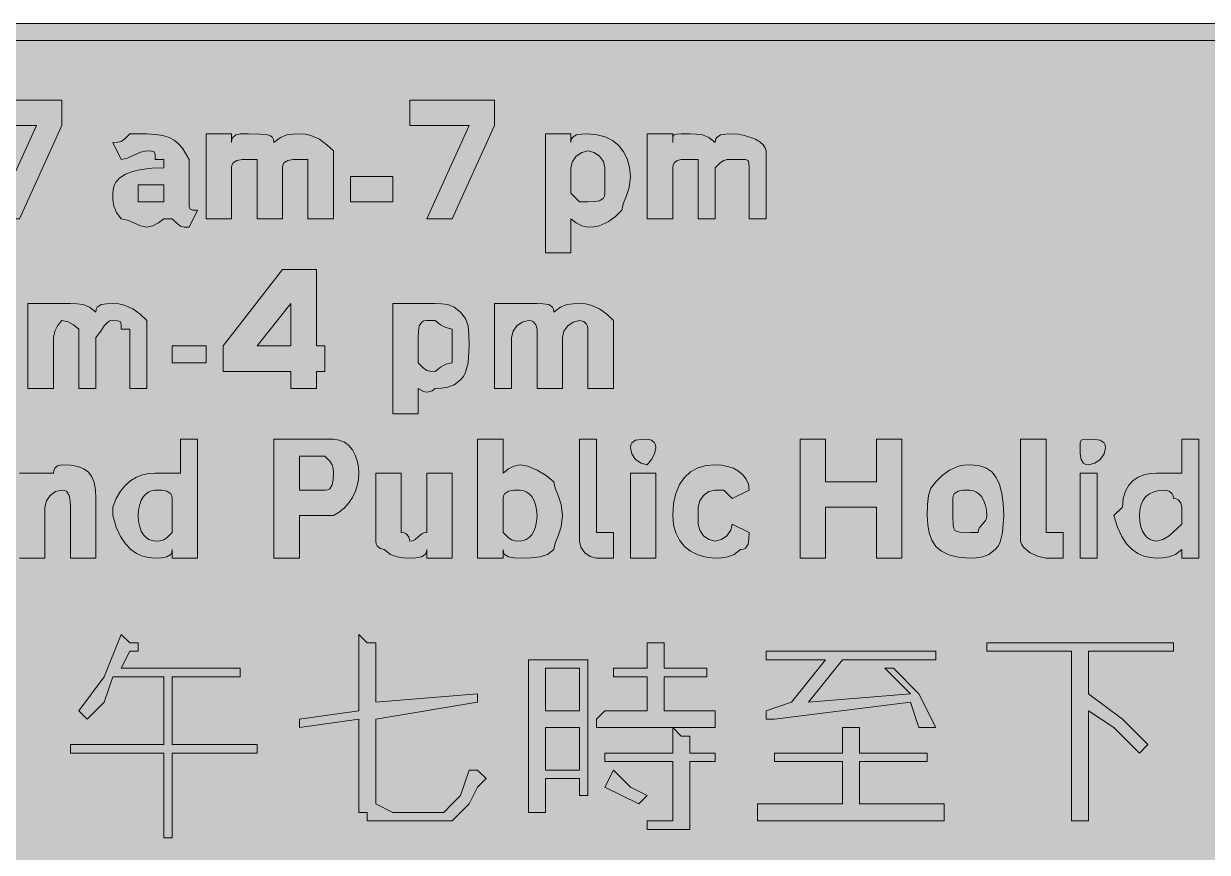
# Model space of a CAD drawing. Header units: metres. Extents: x 11 to 556, y 33 to 238.
# Drawn here: x 280.5 to 447.9, y 121.2 to 238.4 of the extents above; entities that cross this region are included whole.
import ezdxf

# ---------------------------------------------------------------- set-up
doc = ezdxf.new("R2010")
doc.units = ezdxf.units.M
doc.layers.add('FILL_BLACK_000000', color=7, linetype='Continuous', true_color=0x000000)
doc.layers.add('FILL_WHITE_FFFFFF', color=7, linetype='Continuous', true_color=0xffffff)

msp = doc.modelspace()

# ---------------------------------------------------------------- hatches: boundary and pattern name
at = {"layer": 'FILL_BLACK_000000', "true_color": 0x000000}
h = msp.add_hatch(color=7, dxfattribs=at)
h.dxf.hatch_style = 1
h.paths.add_polyline_path([(555.66, 38.81), (555.12, 37.55), (554.35, 36.52), (553.47, 35.6), (552.57, 34.91), (551.67, 34.55), (550.77, 34.42), (549.87, 34.4), (17.07, 34.4), (14.67, 34.55), (13.36, 34.91), (12.77, 35.2), (12.27, 35.6), (11.67, 36.35), (11.26, 37.12), (11.07, 38), (11.07, 40.4), (11.07, 232.4), (11.09, 233.99), (11.22, 235.25), (11.58, 236.28), (12.27, 237.2), (12.67, 237.25), (12.98, 237.39), (13.47, 237.8), (13.96, 238.21), (14.27, 238.35), (14.67, 238.4), (17.07, 238.4), (549.87, 238.4), (550.77, 238.38), (551.67, 238.25), (552.57, 237.89), (553.47, 237.2), (554.35, 236.28), (555.12, 235.25), (555.66, 233.99), (555.82, 233.25), (555.87, 232.4), (555.87, 40.4), (555.82, 39.55), (555.66, 38.81)])
h.paths.add_polyline_path([(550.47, 36.95), (550.88, 37.31), (551.02, 37.6), (551.07, 38), (551.47, 38.05), (551.76, 38.19), (552.12, 38.6), (552.27, 39.2), (552.27, 233.6), (552.27, 234.8), (551.07, 234.8), (551.02, 235.2), (550.88, 235.49), (550.47, 235.85), (549.87, 236), (17.07, 236), (16.23, 235.95), (15.5, 235.79), (14.88, 235.56), (14.37, 235.25), (13.98, 234.89), (13.7, 234.48), (13.53, 234.05), (13.47, 233.6), (13.47, 39.2), (13.62, 38.6), (13.98, 38.19), (14.27, 38.05), (14.67, 38), (14.72, 37.6), (14.88, 37.31), (15.42, 36.95), (16.19, 36.82), (17.07, 36.8), (549.87, 36.8), (550.47, 36.95)], flags=16)
h = msp.add_hatch(color=7, dxfattribs=at)
h.dxf.hatch_style = 1
h.paths.add_polyline_path([(273.87, 224), (273.87, 227.6), (285.87, 227.6), (285.87, 224), (279.87, 210.8), (276.27, 210.8), (282.27, 224), (273.87, 224)])
h = msp.add_hatch(color=7, dxfattribs=at)
h.dxf.hatch_style = 1
h.paths.add_polyline_path([(335.07, 224), (335.07, 227.6), (347.07, 227.6), (347.07, 224), (341.07, 210.8), (337.47, 210.8), (343.47, 224), (335.07, 224)])
h = msp.add_hatch(color=7, dxfattribs=at)
h.dxf.hatch_style = 1
h.paths.add_polyline_path([(299.07, 219.2), (299.05, 219.89), (298.92, 220.25), (298.56, 220.38), (297.87, 220.4), (296.97, 220.21), (296.07, 219.8), (295.17, 219.39), (294.27, 219.2), (293.07, 221.6), (293.78, 221.62), (294.27, 221.75), (294.76, 222.11), (295.47, 222.8), (297.87, 222.8), (299.11, 222.74), (300.16, 222.57), (301.03, 222.29), (301.77, 221.9), (302.39, 221.39), (302.93, 220.77), (303.87, 219.2), (303.87, 213.2), (303.89, 212.51), (304.02, 212.15), (304.38, 212.02), (305.07, 212), (303.87, 209.6), (303.16, 209.62), (302.67, 209.75), (302.18, 210.11), (301.47, 210.8), (300.27, 210.8), (299.52, 210.2), (298.75, 209.79), (297.87, 209.6), (296.97, 209.79), (296.07, 210.2), (295.17, 210.61), (294.27, 210.8), (293.58, 211.7), (293.22, 212.6), (293.09, 213.5), (293.07, 214.4), (293.18, 215.24), (293.52, 215.97), (294.08, 216.59), (294.87, 217.1), (295.88, 217.49), (297.12, 217.77), (298.58, 217.94), (300.27, 218), (300.27, 219.2), (299.07, 219.2)])
h.paths.add_polyline_path([(297.87, 213.2), (300.27, 213.2), (300.27, 215.6), (296.67, 215.6), (296.67, 214.4), (296.67, 213.2), (297.87, 213.2)], flags=16)
h = msp.add_hatch(color=7, dxfattribs=at)
h.dxf.hatch_style = 1
h.paths.add_polyline_path([(306.27, 210.8), (306.27, 222.8), (309.87, 222.8), (309.87, 221.6), (309.92, 222), (310.06, 222.29), (310.47, 222.65), (311.07, 222.8), (312.27, 222.8), (313.85, 222.78), (314.97, 222.65), (315.36, 222.51), (315.65, 222.29), (315.81, 222), (315.87, 221.6), (316.77, 222.29), (317.67, 222.65), (318.57, 222.78), (319.47, 222.8), (320.32, 222.75), (321.06, 222.59), (322.32, 222.05), (323.35, 221.28), (324.27, 220.4), (324.27, 219.2), (324.27, 210.8), (320.67, 210.8), (320.67, 218), (320.67, 219.2), (319.47, 219.2), (318.59, 219.18), (317.82, 219.05), (317.28, 218.69), (317.12, 218.4), (317.07, 218), (317.07, 210.8), (313.47, 210.8), (313.47, 218), (313.47, 219.2), (312.27, 219.2), (311.39, 219.18), (310.62, 219.05), (310.08, 218.69), (309.92, 218.4), (309.87, 218), (309.87, 210.8), (306.27, 210.8)])
h = msp.add_hatch(color=7, dxfattribs=at)
h.dxf.hatch_style = 1
h.paths.add_polyline_path([(357.92, 222), (358.08, 222.29), (358.62, 222.65), (359.39, 222.78), (360.27, 222.8), (361.56, 222.69), (362.73, 222.37), (363.75, 221.85), (364.62, 221.15), (365.32, 220.28), (365.84, 219.26), (366.16, 218.09), (366.27, 216.8), (366.08, 215.21), (365.67, 213.95), (365.26, 212.92), (365.07, 212), (364.15, 211.12), (363.12, 210.35), (361.86, 209.81), (361.12, 209.65), (360.27, 209.6), (359.39, 209.79), (358.62, 210.2), (357.87, 210.8), (357.87, 206), (354.27, 206), (354.27, 222.8), (357.87, 222.8), (357.87, 221.6), (357.92, 222)])
h.paths.add_polyline_path([(361.92, 213.35), (362.46, 213.71), (362.62, 214), (362.67, 214.4), (362.67, 215.6), (362.67, 218), (362.46, 218.88), (361.92, 219.65), (361.15, 220.19), (360.27, 220.4), (359.39, 220.19), (358.62, 219.65), (358.08, 218.88), (357.87, 218), (357.87, 215.6), (357.87, 214.4), (359.07, 213.2), (360.27, 213.2), (361.15, 213.22), (361.92, 213.35)], flags=16)
h = msp.add_hatch(color=7, dxfattribs=at)
h.dxf.hatch_style = 1
h.paths.add_polyline_path([(375.87, 210.8), (375.87, 218), (375.87, 219.2), (373.47, 219.2), (372.87, 219.05), (372.46, 218.69), (372.32, 218.4), (372.27, 218), (372.27, 210.8), (368.67, 210.8), (368.67, 222.8), (372.27, 222.8), (372.27, 221.6), (372.29, 222.29), (372.42, 222.65), (372.78, 222.78), (373.47, 222.8), (374.67, 222.8), (375.57, 222.78), (376.47, 222.65), (377.37, 222.29), (378.27, 221.6), (378.32, 222), (378.48, 222.29), (379.02, 222.65), (379.79, 222.78), (380.67, 222.8), (381.57, 222.75), (382.43, 222.59), (383.97, 222.05), (384.58, 221.69), (385.06, 221.28), (385.36, 220.85), (385.47, 220.4), (385.47, 219.2), (385.47, 210.8), (383.07, 210.8), (383.07, 218), (383.05, 218.69), (382.92, 219.05), (382.56, 219.18), (381.87, 219.2), (380.67, 219.2), (379.96, 219.18), (379.47, 219.05), (378.98, 218.69), (378.27, 218), (378.27, 210.8), (375.87, 210.8)])
h = msp.add_hatch(color=7, dxfattribs=at)
h.dxf.hatch_style = 1
h.paths.add_polyline_path([(326.67, 213.2), (326.67, 216.8), (332.67, 216.8), (332.67, 213.2), (326.67, 213.2)])
h = msp.add_hatch(color=7, dxfattribs=at)
h.dxf.hatch_style = 1
h.paths.add_polyline_path([(317.07, 203.6), (321.87, 203.6), (321.87, 192.8), (323.07, 192.8), (323.07, 189.2), (321.87, 189.2), (321.87, 186.8), (318.27, 186.8), (318.27, 189.2), (308.67, 189.2), (308.67, 192.8), (317.07, 203.6)])
h.paths.add_polyline_path([(318.27, 198.8), (313.47, 192.8), (318.27, 192.8), (318.27, 198.8)], flags=16)
h = msp.add_hatch(color=7, dxfattribs=at)
h.dxf.hatch_style = 1
h.paths.add_polyline_path([(281.07, 186.8), (281.07, 198.8), (284.67, 198.8), (285.87, 198.8), (287.07, 198.8), (287.97, 198.78), (288.87, 198.65), (289.77, 198.29), (290.67, 197.6), (290.72, 198), (290.88, 198.29), (291.42, 198.65), (292.19, 198.78), (293.07, 198.8), (293.92, 198.75), (294.66, 198.59), (295.92, 198.05), (296.95, 197.28), (297.87, 196.4), (297.87, 195.2), (297.87, 186.8), (295.47, 186.8), (295.47, 195.2), (294.27, 195.2), (294.25, 195.89), (294.12, 196.25), (293.76, 196.38), (293.07, 196.4), (292.67, 196.35), (292.36, 196.19), (291.87, 195.65), (291.38, 194.88), (290.67, 194), (290.67, 186.8), (288.27, 186.8), (288.27, 195.2), (287.52, 195.8), (286.75, 196.21), (285.87, 196.4), (285.27, 195.65), (284.86, 194.88), (284.67, 194), (284.67, 186.8), (281.07, 186.8)])
h = msp.add_hatch(color=7, dxfattribs=at)
h.dxf.hatch_style = 1
h.paths.add_polyline_path([(339.57, 198.78), (340.47, 198.65), (341.37, 198.29), (342.27, 197.6), (342.96, 196.68), (343.32, 195.65), (343.45, 194.39), (343.47, 192.8), (343.32, 190.4), (342.96, 189.09), (342.67, 188.5), (342.27, 188), (341.37, 187.31), (340.47, 186.95), (339.57, 186.82), (338.67, 186.8), (338.22, 186.46), (337.79, 186.29), (337.38, 186.27), (337.02, 186.35), (336.27, 186.8), (336.27, 183.2), (332.67, 183.2), (332.67, 198.8), (335.07, 198.8), (338.67, 198.8), (339.57, 198.78)])
h.paths.add_polyline_path([(340.19, 190.21), (341.07, 190.4), (341.07, 191.6), (341.07, 194), (341.07, 195.2), (340.19, 195.39), (339.42, 195.8), (338.67, 196.4), (337.47, 196.4), (337.07, 196.35), (336.78, 196.19), (336.42, 195.65), (336.29, 194.88), (336.27, 194), (336.27, 191.6), (336.27, 190.4), (336.98, 189.71), (337.47, 189.35), (337.96, 189.22), (338.67, 189.2), (339.42, 189.8), (340.19, 190.21)], flags=16)
h = msp.add_hatch(color=7, dxfattribs=at)
h.dxf.hatch_style = 1
h.paths.add_polyline_path([(353.07, 186.8), (353.07, 195.2), (352.92, 195.8), (352.56, 196.21), (352.27, 196.35), (351.87, 196.4), (350.99, 196.19), (350.22, 195.65), (349.68, 194.88), (349.47, 194), (349.47, 186.8), (347.07, 186.8), (347.07, 198.8), (349.47, 198.8), (350.67, 198.8), (353.07, 198.8), (353.95, 198.78), (354.72, 198.65), (355.26, 198.29), (355.42, 198), (355.47, 197.6), (356.37, 198.29), (357.27, 198.65), (358.17, 198.78), (359.07, 198.8), (359.92, 198.75), (360.66, 198.59), (361.92, 198.05), (362.95, 197.28), (363.87, 196.4), (363.87, 195.2), (363.87, 186.8), (360.27, 186.8), (360.27, 195.2), (360.22, 195.6), (360.08, 195.89), (359.67, 196.25), (359.07, 196.4), (358.19, 196.19), (357.42, 195.65), (356.88, 194.88), (356.67, 194), (356.67, 186.8), (353.07, 186.8)])
h = msp.add_hatch(color=7, dxfattribs=at)
h.dxf.hatch_style = 1
h.paths.add_polyline_path([(301.47, 190.4), (301.47, 192.8), (306.27, 192.8), (306.27, 190.4), (301.47, 190.4)])
h = msp.add_hatch(color=7, dxfattribs=at)
h.dxf.hatch_style = 1
h.paths.add_polyline_path([(305.07, 179.6), (305.07, 162.8), (301.47, 162.8), (301.47, 164), (301.42, 163.6), (301.26, 163.31), (300.72, 162.95), (299.95, 162.82), (299.07, 162.8), (298.17, 162.86), (297.29, 163.06), (296.43, 163.43), (295.62, 164), (294.86, 164.79), (294.18, 165.84), (293.57, 167.16), (293.07, 168.8), (293.07, 170), (293.57, 171.24), (294.18, 172.27), (294.86, 173.1), (295.62, 173.75), (296.43, 174.23), (297.29, 174.56), (298.17, 174.74), (299.07, 174.8), (302.67, 174.8), (302.67, 179.6), (305.07, 179.6)])
h.paths.add_polyline_path([(300.27, 165.35), (300.76, 165.71), (301.47, 166.4), (301.47, 167.6), (301.47, 170), (301.47, 171.2), (301.42, 171.6), (301.26, 171.89), (300.72, 172.25), (299.95, 172.38), (299.07, 172.4), (298.62, 172.34), (298.19, 172.17), (297.78, 171.89), (297.42, 171.5), (297.11, 170.99), (296.88, 170.37), (296.72, 169.64), (296.67, 168.8), (296.72, 167.96), (296.88, 167.22), (297.11, 166.61), (297.42, 166.1), (297.78, 165.71), (298.19, 165.42), (298.62, 165.26), (299.07, 165.2), (299.78, 165.22), (300.27, 165.35)], flags=16)
h = msp.add_hatch(color=7, dxfattribs=at)
h.dxf.hatch_style = 1
h.paths.add_polyline_path([(325.11, 179.49), (325.85, 179.19), (326.46, 178.71), (326.97, 178.1), (327.36, 177.37), (327.65, 176.56), (327.81, 175.7), (327.87, 174.8), (327.81, 173.9), (327.65, 173.02), (327.36, 172.16), (326.97, 171.35), (326.46, 170.59), (325.85, 169.91), (325.11, 169.3), (324.27, 168.8), (323.07, 168.8), (319.47, 168.8), (319.47, 162.8), (315.87, 162.8), (315.87, 179.6), (324.27, 179.6), (325.11, 179.49)])
h.paths.add_polyline_path([(323.07, 172.4), (323.47, 172.45), (323.76, 172.61), (324.12, 173.15), (324.25, 173.92), (324.27, 174.8), (324.25, 175.51), (324.12, 176), (323.76, 176.49), (323.07, 177.2), (319.47, 177.2), (319.47, 172.4), (321.87, 172.4), (323.07, 172.4)], flags=16)
h = msp.add_hatch(color=7, dxfattribs=at)
h.dxf.hatch_style = 1
h.paths.add_polyline_path([(353.07, 175.25), (354.38, 174.48), (355.47, 173.6), (355.66, 172.68), (356.07, 171.65), (356.48, 170.39), (356.67, 168.8), (356.48, 167.21), (356.07, 165.95), (355.66, 164.92), (355.47, 164), (354.55, 163.31), (353.52, 162.95), (352.26, 162.82), (350.67, 162.8), (349.79, 162.82), (349.02, 162.95), (348.48, 163.31), (348.32, 163.6), (348.27, 164), (348.27, 162.8), (344.67, 162.8), (344.67, 179.6), (348.27, 179.6), (348.27, 174.8), (349.02, 175.4), (349.79, 175.81), (350.67, 176), (351.76, 175.79), (353.07, 175.25)])
h.paths.add_polyline_path([(349.02, 172.25), (348.48, 171.89), (348.32, 171.6), (348.27, 171.2), (348.27, 167.6), (348.27, 166.4), (348.98, 165.71), (349.47, 165.35), (349.96, 165.22), (350.67, 165.2), (351.12, 165.26), (351.55, 165.42), (351.96, 165.71), (352.32, 166.1), (352.63, 166.61), (352.86, 167.22), (353.02, 167.96), (353.07, 168.8), (353.02, 169.64), (352.86, 170.37), (352.63, 170.99), (352.32, 171.5), (351.96, 171.89), (351.55, 172.17), (351.12, 172.34), (350.67, 172.4), (349.79, 172.38), (349.02, 172.25)], flags=16)
h = msp.add_hatch(color=7, dxfattribs=at)
h.dxf.hatch_style = 1
h.paths.add_polyline_path([(361.47, 166.4), (363.87, 166.4), (363.87, 162.8), (361.47, 162.8), (360.59, 163.01), (359.82, 163.55), (359.28, 164.32), (359.07, 165.2), (359.07, 179.6), (361.47, 179.6), (361.47, 166.4)])
h = msp.add_hatch(color=7, dxfattribs=at)
h.dxf.hatch_style = 1
h.paths.add_polyline_path([(369.68, 177.52), (369.27, 176.75), (368.67, 176), (367.79, 176.21), (367.02, 176.75), (366.48, 177.52), (366.27, 178.4), (366.32, 178.8), (366.48, 179.09), (367.02, 179.45), (367.79, 179.58), (368.67, 179.6), (369.27, 179.45), (369.68, 179.09), (369.82, 178.8), (369.87, 178.4), (369.68, 177.52)])
h = msp.add_hatch(color=7, dxfattribs=at)
h.dxf.hatch_style = 1
h.paths.add_polyline_path([(393.87, 179.6), (393.87, 173.6), (397.47, 173.6), (401.07, 173.6), (401.07, 179.6), (404.67, 179.6), (404.67, 162.8), (401.07, 162.8), (401.07, 170), (397.47, 170), (393.87, 170), (393.87, 162.8), (390.27, 162.8), (390.27, 179.6), (393.87, 179.6)])
h = msp.add_hatch(color=7, dxfattribs=at)
h.dxf.hatch_style = 1
h.paths.add_polyline_path([(425.07, 166.4), (427.47, 166.4), (427.47, 162.8), (426.27, 162.8), (425.07, 162.8), (424, 163.01), (422.82, 163.55), (421.86, 164.32), (421.58, 164.75), (421.47, 165.2), (421.47, 179.6), (425.07, 179.6), (425.07, 166.4)])
h = msp.add_hatch(color=7, dxfattribs=at)
h.dxf.hatch_style = 1
h.paths.add_polyline_path([(433.26, 177.52), (432.72, 176.75), (431.95, 176.21), (431.07, 176), (430.67, 176.05), (430.38, 176.21), (430.02, 176.75), (429.89, 177.52), (429.87, 178.4), (429.89, 179.09), (430.02, 179.45), (430.38, 179.58), (431.07, 179.6), (431.95, 179.58), (432.72, 179.45), (433.26, 179.09), (433.42, 178.8), (433.47, 178.4), (433.26, 177.52)])
h = msp.add_hatch(color=7, dxfattribs=at)
h.dxf.hatch_style = 1
h.paths.add_polyline_path([(446.67, 179.6), (446.67, 162.8), (444.27, 162.8), (444.27, 164), (443.37, 163.31), (442.47, 162.95), (441.57, 162.82), (440.67, 162.8), (439.77, 162.86), (438.89, 163.06), (438.03, 163.43), (437.22, 164), (436.46, 164.79), (435.78, 165.84), (435.17, 167.16), (434.67, 168.8), (435.87, 170), (435.98, 171.24), (436.28, 172.27), (436.76, 173.1), (437.37, 173.75), (438.1, 174.23), (438.91, 174.56), (439.77, 174.74), (440.67, 174.8), (441.87, 174.8), (444.27, 174.8), (444.27, 179.6), (446.67, 179.6)])
h.paths.add_polyline_path([(444.12, 170.6), (443.76, 171.01), (443.47, 171.15), (443.07, 171.2), (443.02, 171.6), (442.88, 171.89), (442.47, 172.25), (441.87, 172.4), (441.03, 172.34), (440.3, 172.17), (439.68, 171.89), (439.17, 171.5), (438.78, 170.99), (438.5, 170.37), (438.33, 169.64), (438.27, 168.8), (438.32, 167.96), (438.48, 167.22), (438.71, 166.61), (439.02, 166.1), (439.38, 165.71), (439.79, 165.42), (440.22, 165.26), (440.67, 165.2), (441.57, 165.41), (442.47, 165.95), (444.27, 167.6), (444.27, 170), (444.12, 170.6)], flags=16)
h = msp.add_hatch(color=7, dxfattribs=at)
h.dxf.hatch_style = 1
h.paths.add_polyline_path([(284.99, 172.19), (284.22, 171.65), (283.68, 170.88), (283.47, 170), (283.47, 162.8), (279.87, 162.8), (279.87, 174.8), (283.47, 174.8), (284.67, 174.8), (284.72, 175.2), (284.86, 175.49), (285.27, 175.85), (285.87, 176), (287.11, 175.94), (288.14, 175.76), (288.97, 175.43), (289.62, 174.95), (290.1, 174.3), (290.43, 173.47), (290.61, 172.44), (290.67, 171.2), (290.67, 162.8), (287.07, 162.8), (287.07, 170), (287.05, 170.88), (286.92, 171.65), (286.56, 172.19), (286.27, 172.35), (285.87, 172.4), (284.99, 172.19)])
h = msp.add_hatch(color=7, dxfattribs=at)
h.dxf.hatch_style = 1
h.paths.add_polyline_path([(383.07, 166.4), (383.05, 165.52), (382.92, 164.75), (382.56, 164.21), (382.27, 164.05), (381.87, 164), (380.97, 163.31), (380.07, 162.95), (379.17, 162.82), (378.27, 162.8), (376.98, 162.91), (375.81, 163.23), (374.79, 163.75), (373.92, 164.45), (373.22, 165.32), (372.7, 166.34), (372.38, 167.51), (372.27, 168.8), (372.38, 170.49), (372.7, 171.95), (373.22, 173.19), (373.92, 174.2), (374.79, 174.99), (375.81, 175.55), (376.98, 175.89), (378.27, 176), (379.17, 175.94), (380.03, 175.77), (380.84, 175.49), (381.57, 175.1), (382.18, 174.59), (382.66, 173.97), (382.96, 173.24), (383.07, 172.4), (380.67, 171.2), (379.47, 172.4), (378.27, 172.4), (377.39, 172.19), (376.62, 171.65), (376.08, 170.88), (375.87, 170), (375.87, 168.8), (375.87, 167.6), (376.08, 166.72), (376.62, 165.95), (377.39, 165.41), (378.27, 165.2), (379.15, 165.41), (379.92, 165.95), (380.46, 166.72), (380.67, 167.6), (383.07, 166.4)])
h = msp.add_hatch(color=7, dxfattribs=at)
h.dxf.hatch_style = 1
h.paths.add_polyline_path([(408.42, 171.65), (408.78, 172.68), (409.47, 173.6), (410.39, 174.48), (411.42, 175.25), (412.68, 175.79), (413.42, 175.95), (414.27, 176), (415.51, 175.89), (416.54, 175.55), (417.37, 174.99), (418.02, 174.2), (418.5, 173.19), (418.83, 171.95), (419.01, 170.49), (419.07, 168.8), (418.92, 166.4), (418.56, 165.09), (418.27, 164.5), (417.87, 164), (416.97, 163.31), (416.07, 162.95), (415.17, 162.82), (414.27, 162.8), (412.63, 162.91), (411.31, 163.23), (410.26, 163.75), (409.47, 164.45), (408.9, 165.32), (408.53, 166.34), (408.33, 167.51), (408.27, 168.8), (408.29, 170.39), (408.42, 171.65)])
h.paths.add_polyline_path([(412.62, 172.25), (412.08, 171.89), (411.92, 171.6), (411.87, 171.2), (411.87, 168.8), (411.91, 167.41), (412, 166.99), (412.17, 166.7), (412.46, 166.53), (412.88, 166.44), (414.27, 166.4), (415.47, 166.4), (415.52, 166.8), (415.66, 167.11), (416.07, 167.6), (416.48, 168.09), (416.62, 168.4), (416.67, 168.8), (416.62, 169.64), (416.46, 170.37), (416.23, 170.99), (415.92, 171.5), (415.56, 171.89), (415.15, 172.17), (414.72, 172.34), (414.27, 172.4), (413.39, 172.38), (412.62, 172.25)], flags=16)
h = msp.add_hatch(color=7, dxfattribs=at)
h.dxf.hatch_style = 1
h.paths.add_polyline_path([(337.42, 163.6), (337.26, 163.31), (336.72, 162.95), (335.95, 162.82), (335.07, 162.8), (334.17, 162.82), (333.27, 162.95), (332.37, 163.31), (331.47, 164), (330.87, 164.15), (330.46, 164.51), (330.32, 164.8), (330.27, 165.2), (330.27, 166.4), (330.27, 174.8), (333.87, 174.8), (333.87, 167.6), (333.87, 166.4), (334.27, 166.35), (334.56, 166.21), (334.92, 165.8), (335.07, 165.2), (335.47, 165.25), (335.78, 165.39), (336.27, 165.8), (336.76, 166.21), (337.07, 166.35), (337.47, 166.4), (337.47, 167.6), (337.47, 174.8), (341.07, 174.8), (341.07, 162.8), (337.47, 162.8), (337.47, 164), (337.42, 163.6)])
h = msp.add_hatch(color=7, dxfattribs=at)
h.dxf.hatch_style = 1
h.paths.add_polyline_path([(366.27, 174.8), (369.87, 174.8), (369.87, 162.8), (366.27, 162.8), (366.27, 174.8)])
h = msp.add_hatch(color=7, dxfattribs=at)
h.dxf.hatch_style = 1
h.paths.add_polyline_path([(432.27, 174.8), (432.27, 162.8), (429.87, 162.8), (429.87, 174.8), (432.27, 174.8)])
h = msp.add_hatch(color=7, dxfattribs=at)
h.dxf.hatch_style = 1
h.paths.add_polyline_path([(311.07, 146), (301.47, 146), (301.47, 136.4), (313.47, 136.4), (313.47, 135.2), (301.47, 135.2), (301.47, 123.2), (300.27, 123.2), (300.27, 135.2), (287.07, 135.2), (287.07, 136.4), (300.27, 136.4), (300.27, 146), (293.07, 146), (291.87, 142.4), (289.47, 140), (288.27, 141.2), (291.87, 146), (294.27, 152), (295.47, 150.8), (296.67, 150.8), (296.67, 149.6), (295.47, 149.6), (294.27, 147.2), (311.07, 147.2), (311.07, 146)])
h = msp.add_hatch(color=7, dxfattribs=at)
h.dxf.hatch_style = 1
h.paths.add_polyline_path([(327.87, 141.2), (327.87, 152), (329.07, 150.8), (330.27, 150.8), (330.27, 149.6), (330.27, 142.4), (344.67, 143.6), (344.67, 142.4), (330.27, 140), (330.27, 128), (332.67, 126.8), (339.87, 126.8), (341.07, 128), (342.27, 129.2), (343.47, 132.8), (344.67, 132.8), (345.87, 131.6), (344.67, 130.4), (343.47, 128), (342.27, 126.8), (341.07, 125.6), (339.87, 125.6), (330.27, 125.6), (329.07, 125.6), (329.07, 126.8), (327.87, 126.8), (327.87, 128), (327.87, 140), (319.47, 138.8), (319.47, 140), (327.87, 141.2)])
h = msp.add_hatch(color=7, dxfattribs=at)
h.dxf.hatch_style = 1
h.paths.add_polyline_path([(378.27, 140), (378.27, 138.8), (362.67, 138.8), (361.47, 138.8), (361.47, 140), (362.67, 141.2), (368.67, 141.2), (368.67, 146), (363.87, 146), (363.87, 147.2), (368.67, 147.2), (368.67, 150.8), (369.87, 150.8), (371.07, 150.8), (371.07, 149.6), (371.07, 147.2), (377.07, 147.2), (377.07, 146), (371.07, 146), (371.07, 141.2), (378.27, 141.2), (378.27, 140)])
h = msp.add_hatch(color=7, dxfattribs=at)
h.dxf.hatch_style = 1
h.paths.add_polyline_path([(443.07, 150.8), (443.07, 149.6), (431.07, 149.6), (431.07, 143.6), (435.87, 140), (439.47, 136.4), (438.27, 135.2), (434.67, 138.8), (431.07, 141.2), (431.07, 125.6), (428.67, 125.6), (428.67, 149.6), (416.67, 149.6), (416.67, 150.8), (443.07, 150.8)])
h = msp.add_hatch(color=7, dxfattribs=at)
h.dxf.hatch_style = 1
h.paths.add_polyline_path([(385.47, 141.2), (389.07, 142.4), (393.87, 148.4), (385.47, 148.4), (385.47, 149.6), (409.47, 149.6), (409.47, 148.4), (396.27, 148.4), (391.47, 142.4), (405.87, 143.6), (402.27, 147.2), (403.47, 147.2), (407.07, 143.6), (409.47, 138.8), (407.07, 138.8), (405.87, 142.4), (386.67, 140), (385.47, 140), (385.47, 141.2)])
h = msp.add_hatch(color=7, dxfattribs=at)
h.dxf.hatch_style = 1
h.paths.add_polyline_path([(360.27, 148.4), (360.27, 129.2), (359.07, 129.2), (359.07, 130.4), (359.07, 131.6), (354.27, 131.6), (354.27, 130.4), (354.27, 128), (354.27, 126.8), (351.87, 126.8), (351.87, 128), (351.87, 148.4), (360.27, 148.4)])
h.paths.add_polyline_path([(359.07, 138.8), (354.27, 138.8), (354.27, 132.8), (359.07, 132.8), (359.07, 138.8)], flags=16)
h.paths.add_polyline_path([(354.27, 147.2), (354.27, 141.2), (359.07, 141.2), (359.07, 147.2), (354.27, 147.2)], flags=16)
h = msp.add_hatch(color=7, dxfattribs=at)
h.dxf.hatch_style = 1
h.paths.add_polyline_path([(372.27, 138.8), (373.47, 137.6), (374.67, 137.6), (374.67, 135.2), (377.07, 135.2), (378.27, 135.2), (378.27, 134), (377.07, 134), (374.67, 134), (374.67, 132.8), (374.67, 125.6), (374.67, 124.4), (373.47, 124.4), (369.87, 124.4), (368.67, 124.4), (368.67, 125.6), (369.87, 125.6), (372.27, 125.6), (372.27, 126.8), (372.27, 132.8), (372.27, 134), (362.67, 134), (362.67, 135.2), (372.27, 135.2), (372.27, 137.6), (372.27, 138.8)])
h = msp.add_hatch(color=7, dxfattribs=at)
h.dxf.hatch_style = 1
h.paths.add_polyline_path([(410.67, 128), (410.67, 125.6), (384.27, 125.6), (384.27, 128), (396.27, 128), (396.27, 134), (386.67, 134), (386.67, 135.2), (396.27, 135.2), (396.27, 138.8), (398.67, 138.8), (398.67, 137.6), (398.67, 135.2), (408.27, 135.2), (408.27, 134), (398.67, 134), (398.67, 128), (410.67, 128)])
h = msp.add_hatch(color=7, dxfattribs=at)
h.dxf.hatch_style = 1
h.paths.add_polyline_path([(366.27, 130.4), (368.67, 129.2), (367.47, 128), (365.07, 129.2), (362.67, 130.4), (363.87, 132.8), (366.27, 130.4)])
at = {"layer": 'FILL_WHITE_FFFFFF', "true_color": 0xffffff}
h = msp.add_hatch(color=7, dxfattribs=at)
h.dxf.hatch_style = 1
h.paths.add_polyline_path([(549.87, 236), (550.75, 235.79), (551.52, 235.25), (552.06, 234.48), (552.27, 233.6), (552.27, 39.2), (552.12, 38.6), (551.76, 38.19), (551.47, 38.05), (551.07, 38), (551.02, 37.6), (550.88, 37.31), (550.47, 36.95), (549.87, 36.8), (17.07, 36.8), (16.19, 36.82), (15.42, 36.95), (14.88, 37.31), (14.72, 37.6), (14.67, 38), (14.27, 38.05), (13.98, 38.19), (13.62, 38.6), (13.47, 39.2), (13.47, 233.6), (13.62, 234.2), (13.98, 234.61), (14.27, 234.75), (14.67, 234.8), (14.72, 235.2), (14.88, 235.49), (15.42, 235.85), (16.19, 235.98), (17.07, 236), (549.87, 236)])

# ---------------------------------------------------------------- linework, layer by layer
at = {"layer": 'FILL_BLACK_000000', "lineweight": 0, "true_color": 0x000000}
for points in [[(17.07, 238.4), (549.87, 238.4), (550.77, 238.38), (551.67, 238.25), (552.57, 237.89), (553.47, 237.2), (554.35, 236.28), (555.12, 235.25), (555.66, 233.99), (555.82, 233.25), (555.87, 232.4), (555.87, 40.4), (555.82, 39.55), (555.66, 38.81), (555.12, 37.55), (554.35, 36.52), (553.47, 35.6), (552.57, 34.91), (551.67, 34.55), (550.77, 34.42), (549.87, 34.4), (17.07, 34.4)], [(17.07, 36.8), (549.87, 36.8), (550.47, 36.95), (550.88, 37.31), (551.02, 37.6), (551.07, 38), (551.47, 38.05), (551.76, 38.19), (552.12, 38.6), (552.27, 39.2), (552.27, 233.6), (552.27, 234.8), (551.07, 234.8), (551.02, 235.2), (550.88, 235.49), (550.47, 235.85), (549.87, 236), (17.07, 236)], [(279.87, 174.8), (283.47, 174.8), (284.67, 174.8), (284.72, 175.2), (284.86, 175.49), (285.27, 175.85), (285.87, 176), (287.11, 175.94), (288.14, 175.76), (288.97, 175.43), (289.62, 174.95), (290.1, 174.3), (290.43, 173.47), (290.61, 172.44), (290.67, 171.2), (290.67, 162.8), (287.07, 162.8), (287.07, 170), (287.05, 170.88), (286.92, 171.65), (286.56, 172.19), (286.27, 172.35), (285.87, 172.4), (284.99, 172.19), (284.22, 171.65), (283.68, 170.88), (283.47, 170), (283.47, 162.8), (279.87, 162.8)]]:
    msp.add_lwpolyline(points, dxfattribs=at)
for points in [[(273.87, 224), (273.87, 227.6), (285.87, 227.6), (285.87, 224), (279.87, 210.8), (276.27, 210.8), (282.27, 224)], [(335.07, 224), (335.07, 227.6), (347.07, 227.6), (347.07, 224), (341.07, 210.8), (337.47, 210.8), (343.47, 224)], [(299.07, 219.2), (299.05, 219.89), (298.92, 220.25), (298.56, 220.38), (297.87, 220.4), (296.97, 220.21), (296.07, 219.8), (295.17, 219.39), (294.27, 219.2), (293.07, 221.6), (293.78, 221.62), (294.27, 221.75), (294.76, 222.11), (295.47, 222.8), (297.87, 222.8), (299.11, 222.74), (300.16, 222.57), (301.03, 222.29), (301.77, 221.9), (302.39, 221.39), (302.93, 220.77), (303.87, 219.2), (303.87, 213.2), (303.89, 212.51), (304.02, 212.15), (304.38, 212.02), (305.07, 212), (303.87, 209.6), (303.16, 209.62), (302.67, 209.75), (302.18, 210.11), (301.47, 210.8), (300.27, 210.8), (299.52, 210.2), (298.75, 209.79), (297.87, 209.6), (296.97, 209.79), (296.07, 210.2), (295.17, 210.61), (294.27, 210.8), (293.58, 211.7), (293.22, 212.6), (293.09, 213.5), (293.07, 214.4), (293.18, 215.24), (293.52, 215.97), (294.08, 216.59), (294.87, 217.1), (295.88, 217.49), (297.12, 217.77), (298.58, 217.94), (300.27, 218), (300.27, 219.2)], [(306.27, 210.8), (306.27, 222.8), (309.87, 222.8), (309.87, 221.6), (309.92, 222), (310.06, 222.29), (310.47, 222.65), (311.07, 222.8), (312.27, 222.8), (313.85, 222.78), (314.97, 222.65), (315.36, 222.51), (315.65, 222.29), (315.81, 222), (315.87, 221.6), (316.77, 222.29), (317.67, 222.65), (318.57, 222.78), (319.47, 222.8), (320.32, 222.75), (321.06, 222.59), (322.32, 222.05), (323.35, 221.28), (324.27, 220.4), (324.27, 219.2), (324.27, 210.8), (320.67, 210.8), (320.67, 218), (320.67, 219.2), (319.47, 219.2), (318.59, 219.18), (317.82, 219.05), (317.28, 218.69), (317.12, 218.4), (317.07, 218), (317.07, 210.8), (313.47, 210.8), (313.47, 218), (313.47, 219.2), (312.27, 219.2), (311.39, 219.18), (310.62, 219.05), (310.08, 218.69), (309.92, 218.4), (309.87, 218), (309.87, 210.8)], [(357.92, 222), (358.08, 222.29), (358.62, 222.65), (359.39, 222.78), (360.27, 222.8), (361.56, 222.69), (362.73, 222.37), (363.75, 221.85), (364.62, 221.15), (365.32, 220.28), (365.84, 219.26), (366.16, 218.09), (366.27, 216.8), (366.08, 215.21), (365.67, 213.95), (365.26, 212.92), (365.07, 212), (364.15, 211.12), (363.12, 210.35), (361.86, 209.81), (361.12, 209.65), (360.27, 209.6), (359.39, 209.79), (358.62, 210.2), (357.87, 210.8), (357.87, 206), (354.27, 206), (354.27, 222.8), (357.87, 222.8), (357.87, 221.6)], [(375.87, 210.8), (375.87, 218), (375.87, 219.2), (373.47, 219.2), (372.87, 219.05), (372.46, 218.69), (372.32, 218.4), (372.27, 218), (372.27, 210.8), (368.67, 210.8), (368.67, 222.8), (372.27, 222.8), (372.27, 221.6), (372.29, 222.29), (372.42, 222.65), (372.78, 222.78), (373.47, 222.8), (374.67, 222.8), (375.57, 222.78), (376.47, 222.65), (377.37, 222.29), (378.27, 221.6), (378.32, 222), (378.48, 222.29), (379.02, 222.65), (379.79, 222.78), (380.67, 222.8), (381.57, 222.75), (382.43, 222.59), (383.97, 222.05), (384.58, 221.69), (385.06, 221.28), (385.36, 220.85), (385.47, 220.4), (385.47, 219.2), (385.47, 210.8), (383.07, 210.8), (383.07, 218), (383.05, 218.69), (382.92, 219.05), (382.56, 219.18), (381.87, 219.2), (380.67, 219.2), (379.96, 219.18), (379.47, 219.05), (378.98, 218.69), (378.27, 218), (378.27, 210.8)], [(361.92, 213.35), (362.46, 213.71), (362.62, 214), (362.67, 214.4), (362.67, 215.6), (362.67, 218), (362.46, 218.88), (361.92, 219.65), (361.15, 220.19), (360.27, 220.4), (359.39, 220.19), (358.62, 219.65), (358.08, 218.88), (357.87, 218), (357.87, 215.6), (357.87, 214.4), (359.07, 213.2), (360.27, 213.2), (361.15, 213.22)], [(326.67, 213.2), (326.67, 216.8), (332.67, 216.8), (332.67, 213.2)], [(297.87, 213.2), (300.27, 213.2), (300.27, 215.6), (296.67, 215.6), (296.67, 214.4), (296.67, 213.2)], [(317.07, 203.6), (321.87, 203.6), (321.87, 192.8), (323.07, 192.8), (323.07, 189.2), (321.87, 189.2), (321.87, 186.8), (318.27, 186.8), (318.27, 189.2), (308.67, 189.2), (308.67, 192.8)], [(281.07, 186.8), (281.07, 198.8), (284.67, 198.8), (285.87, 198.8), (287.07, 198.8), (287.97, 198.78), (288.87, 198.65), (289.77, 198.29), (290.67, 197.6), (290.72, 198), (290.88, 198.29), (291.42, 198.65), (292.19, 198.78), (293.07, 198.8), (293.92, 198.75), (294.66, 198.59), (295.92, 198.05), (296.95, 197.28), (297.87, 196.4), (297.87, 195.2), (297.87, 186.8), (295.47, 186.8), (295.47, 195.2), (294.27, 195.2), (294.25, 195.89), (294.12, 196.25), (293.76, 196.38), (293.07, 196.4), (292.67, 196.35), (292.36, 196.19), (291.87, 195.65), (291.38, 194.88), (290.67, 194), (290.67, 186.8), (288.27, 186.8), (288.27, 195.2), (287.52, 195.8), (286.75, 196.21), (285.87, 196.4), (285.27, 195.65), (284.86, 194.88), (284.67, 194), (284.67, 186.8)], [(318.27, 198.8), (313.47, 192.8), (318.27, 192.8)], [(339.57, 198.78), (340.47, 198.65), (341.37, 198.29), (342.27, 197.6), (342.96, 196.68), (343.32, 195.65), (343.45, 194.39), (343.47, 192.8), (343.32, 190.4), (342.96, 189.09), (342.67, 188.5), (342.27, 188), (341.37, 187.31), (340.47, 186.95), (339.57, 186.82), (338.67, 186.8), (338.22, 186.46), (337.79, 186.29), (337.38, 186.27), (337.02, 186.35), (336.27, 186.8), (336.27, 183.2), (332.67, 183.2), (332.67, 198.8), (335.07, 198.8), (338.67, 198.8)], [(353.07, 186.8), (353.07, 195.2), (352.92, 195.8), (352.56, 196.21), (352.27, 196.35), (351.87, 196.4), (350.99, 196.19), (350.22, 195.65), (349.68, 194.88), (349.47, 194), (349.47, 186.8), (347.07, 186.8), (347.07, 198.8), (349.47, 198.8), (350.67, 198.8), (353.07, 198.8), (353.95, 198.78), (354.72, 198.65), (355.26, 198.29), (355.42, 198), (355.47, 197.6), (356.37, 198.29), (357.27, 198.65), (358.17, 198.78), (359.07, 198.8), (359.92, 198.75), (360.66, 198.59), (361.92, 198.05), (362.95, 197.28), (363.87, 196.4), (363.87, 195.2), (363.87, 186.8), (360.27, 186.8), (360.27, 195.2), (360.22, 195.6), (360.08, 195.89), (359.67, 196.25), (359.07, 196.4), (358.19, 196.19), (357.42, 195.65), (356.88, 194.88), (356.67, 194), (356.67, 186.8)], [(340.19, 190.21), (341.07, 190.4), (341.07, 191.6), (341.07, 194), (341.07, 195.2), (340.19, 195.39), (339.42, 195.8), (338.67, 196.4), (337.47, 196.4), (337.07, 196.35), (336.78, 196.19), (336.42, 195.65), (336.29, 194.88), (336.27, 194), (336.27, 191.6), (336.27, 190.4), (336.98, 189.71), (337.47, 189.35), (337.96, 189.22), (338.67, 189.2), (339.42, 189.8)], [(301.47, 190.4), (301.47, 192.8), (306.27, 192.8), (306.27, 190.4)], [(305.07, 179.6), (305.07, 162.8), (301.47, 162.8), (301.47, 164), (301.42, 163.6), (301.26, 163.31), (300.72, 162.95), (299.95, 162.82), (299.07, 162.8), (298.17, 162.86), (297.29, 163.06), (296.43, 163.43), (295.62, 164), (294.86, 164.79), (294.18, 165.84), (293.57, 167.16), (293.07, 168.8), (293.07, 170), (293.57, 171.24), (294.18, 172.27), (294.86, 173.1), (295.62, 173.75), (296.43, 174.23), (297.29, 174.56), (298.17, 174.74), (299.07, 174.8), (302.67, 174.8), (302.67, 179.6)], [(325.11, 179.49), (325.85, 179.19), (326.46, 178.71), (326.97, 178.1), (327.36, 177.37), (327.65, 176.56), (327.81, 175.7), (327.87, 174.8), (327.81, 173.9), (327.65, 173.02), (327.36, 172.16), (326.97, 171.35), (326.46, 170.59), (325.85, 169.91), (325.11, 169.3), (324.27, 168.8), (323.07, 168.8), (319.47, 168.8), (319.47, 162.8), (315.87, 162.8), (315.87, 179.6), (324.27, 179.6)], [(353.07, 175.25), (354.38, 174.48), (355.47, 173.6), (355.66, 172.68), (356.07, 171.65), (356.48, 170.39), (356.67, 168.8), (356.48, 167.21), (356.07, 165.95), (355.66, 164.92), (355.47, 164), (354.55, 163.31), (353.52, 162.95), (352.26, 162.82), (350.67, 162.8), (349.79, 162.82), (349.02, 162.95), (348.48, 163.31), (348.32, 163.6), (348.27, 164), (348.27, 162.8), (344.67, 162.8), (344.67, 179.6), (348.27, 179.6), (348.27, 174.8), (349.02, 175.4), (349.79, 175.81), (350.67, 176), (351.76, 175.79)], [(361.47, 166.4), (363.87, 166.4), (363.87, 162.8), (361.47, 162.8), (360.59, 163.01), (359.82, 163.55), (359.28, 164.32), (359.07, 165.2), (359.07, 179.6), (361.47, 179.6)], [(369.68, 177.52), (369.27, 176.75), (368.67, 176), (367.79, 176.21), (367.02, 176.75), (366.48, 177.52), (366.27, 178.4), (366.32, 178.8), (366.48, 179.09), (367.02, 179.45), (367.79, 179.58), (368.67, 179.6), (369.27, 179.45), (369.68, 179.09), (369.82, 178.8), (369.87, 178.4)], [(393.87, 179.6), (393.87, 173.6), (397.47, 173.6), (401.07, 173.6), (401.07, 179.6), (404.67, 179.6), (404.67, 162.8), (401.07, 162.8), (401.07, 170), (397.47, 170), (393.87, 170), (393.87, 162.8), (390.27, 162.8), (390.27, 179.6)], [(425.07, 166.4), (427.47, 166.4), (427.47, 162.8), (426.27, 162.8), (425.07, 162.8), (424, 163.01), (422.82, 163.55), (421.86, 164.32), (421.58, 164.75), (421.47, 165.2), (421.47, 179.6), (425.07, 179.6)], [(433.26, 177.52), (432.72, 176.75), (431.95, 176.21), (431.07, 176), (430.67, 176.05), (430.38, 176.21), (430.02, 176.75), (429.89, 177.52), (429.87, 178.4), (429.89, 179.09), (430.02, 179.45), (430.38, 179.58), (431.07, 179.6), (431.95, 179.58), (432.72, 179.45), (433.26, 179.09), (433.42, 178.8), (433.47, 178.4)], [(446.67, 179.6), (446.67, 162.8), (444.27, 162.8), (444.27, 164), (443.37, 163.31), (442.47, 162.95), (441.57, 162.82), (440.67, 162.8), (439.77, 162.86), (438.89, 163.06), (438.03, 163.43), (437.22, 164), (436.46, 164.79), (435.78, 165.84), (435.17, 167.16), (434.67, 168.8), (435.87, 170), (435.98, 171.24), (436.28, 172.27), (436.76, 173.1), (437.37, 173.75), (438.1, 174.23), (438.91, 174.56), (439.77, 174.74), (440.67, 174.8), (441.87, 174.8), (444.27, 174.8), (444.27, 179.6)], [(323.07, 172.4), (323.47, 172.45), (323.76, 172.61), (324.12, 173.15), (324.25, 173.92), (324.27, 174.8), (324.25, 175.51), (324.12, 176), (323.76, 176.49), (323.07, 177.2), (319.47, 177.2), (319.47, 172.4), (321.87, 172.4)], [(383.07, 166.4), (383.05, 165.52), (382.92, 164.75), (382.56, 164.21), (382.27, 164.05), (381.87, 164), (380.97, 163.31), (380.07, 162.95), (379.17, 162.82), (378.27, 162.8), (376.98, 162.91), (375.81, 163.23), (374.79, 163.75), (373.92, 164.45), (373.22, 165.32), (372.7, 166.34), (372.38, 167.51), (372.27, 168.8), (372.38, 170.49), (372.7, 171.95), (373.22, 173.19), (373.92, 174.2), (374.79, 174.99), (375.81, 175.55), (376.98, 175.89), (378.27, 176), (379.17, 175.94), (380.03, 175.77), (380.84, 175.49), (381.57, 175.1), (382.18, 174.59), (382.66, 173.97), (382.96, 173.24), (383.07, 172.4), (380.67, 171.2), (379.47, 172.4), (378.27, 172.4), (377.39, 172.19), (376.62, 171.65), (376.08, 170.88), (375.87, 170), (375.87, 168.8), (375.87, 167.6), (376.08, 166.72), (376.62, 165.95), (377.39, 165.41), (378.27, 165.2), (379.15, 165.41), (379.92, 165.95), (380.46, 166.72), (380.67, 167.6)], [(408.42, 171.65), (408.78, 172.68), (409.47, 173.6), (410.39, 174.48), (411.42, 175.25), (412.68, 175.79), (413.42, 175.95), (414.27, 176), (415.51, 175.89), (416.54, 175.55), (417.37, 174.99), (418.02, 174.2), (418.5, 173.19), (418.83, 171.95), (419.01, 170.49), (419.07, 168.8), (418.92, 166.4), (418.56, 165.09), (418.27, 164.5), (417.87, 164), (416.97, 163.31), (416.07, 162.95), (415.17, 162.82), (414.27, 162.8), (412.63, 162.91), (411.31, 163.23), (410.26, 163.75), (409.47, 164.45), (408.9, 165.32), (408.53, 166.34), (408.33, 167.51), (408.27, 168.8), (408.29, 170.39)], [(337.42, 163.6), (337.26, 163.31), (336.72, 162.95), (335.95, 162.82), (335.07, 162.8), (334.17, 162.82), (333.27, 162.95), (332.37, 163.31), (331.47, 164), (330.87, 164.15), (330.46, 164.51), (330.32, 164.8), (330.27, 165.2), (330.27, 166.4), (330.27, 174.8), (333.87, 174.8), (333.87, 167.6), (333.87, 166.4), (334.27, 166.35), (334.56, 166.21), (334.92, 165.8), (335.07, 165.2), (335.47, 165.25), (335.78, 165.39), (336.27, 165.8), (336.76, 166.21), (337.07, 166.35), (337.47, 166.4), (337.47, 167.6), (337.47, 174.8), (341.07, 174.8), (341.07, 162.8), (337.47, 162.8), (337.47, 164)], [(366.27, 174.8), (369.87, 174.8), (369.87, 162.8), (366.27, 162.8)], [(432.27, 174.8), (432.27, 162.8), (429.87, 162.8), (429.87, 174.8)], [(300.27, 165.35), (300.76, 165.71), (301.47, 166.4), (301.47, 167.6), (301.47, 170), (301.47, 171.2), (301.42, 171.6), (301.26, 171.89), (300.72, 172.25), (299.95, 172.38), (299.07, 172.4), (298.62, 172.34), (298.19, 172.17), (297.78, 171.89), (297.42, 171.5), (297.11, 170.99), (296.88, 170.37), (296.72, 169.64), (296.67, 168.8), (296.72, 167.96), (296.88, 167.22), (297.11, 166.61), (297.42, 166.1), (297.78, 165.71), (298.19, 165.42), (298.62, 165.26), (299.07, 165.2), (299.78, 165.22)], [(349.02, 172.25), (348.48, 171.89), (348.32, 171.6), (348.27, 171.2), (348.27, 167.6), (348.27, 166.4), (348.98, 165.71), (349.47, 165.35), (349.96, 165.22), (350.67, 165.2), (351.12, 165.26), (351.55, 165.42), (351.96, 165.71), (352.32, 166.1), (352.63, 166.61), (352.86, 167.22), (353.02, 167.96), (353.07, 168.8), (353.02, 169.64), (352.86, 170.37), (352.63, 170.99), (352.32, 171.5), (351.96, 171.89), (351.55, 172.17), (351.12, 172.34), (350.67, 172.4), (349.79, 172.38)], [(412.62, 172.25), (412.08, 171.89), (411.92, 171.6), (411.87, 171.2), (411.87, 168.8), (411.91, 167.41), (412, 166.99), (412.17, 166.7), (412.46, 166.53), (412.88, 166.44), (414.27, 166.4), (415.47, 166.4), (415.52, 166.8), (415.66, 167.11), (416.07, 167.6), (416.48, 168.09), (416.62, 168.4), (416.67, 168.8), (416.62, 169.64), (416.46, 170.37), (416.23, 170.99), (415.92, 171.5), (415.56, 171.89), (415.15, 172.17), (414.72, 172.34), (414.27, 172.4), (413.39, 172.38)], [(444.12, 170.6), (443.76, 171.01), (443.47, 171.15), (443.07, 171.2), (443.02, 171.6), (442.88, 171.89), (442.47, 172.25), (441.87, 172.4), (441.03, 172.34), (440.3, 172.17), (439.68, 171.89), (439.17, 171.5), (438.78, 170.99), (438.5, 170.37), (438.33, 169.64), (438.27, 168.8), (438.32, 167.96), (438.48, 167.22), (438.71, 166.61), (439.02, 166.1), (439.38, 165.71), (439.79, 165.42), (440.22, 165.26), (440.67, 165.2), (441.57, 165.41), (442.47, 165.95), (444.27, 167.6), (444.27, 170)], [(311.07, 146), (301.47, 146), (301.47, 136.4), (313.47, 136.4), (313.47, 135.2), (301.47, 135.2), (301.47, 123.2), (300.27, 123.2), (300.27, 135.2), (287.07, 135.2), (287.07, 136.4), (300.27, 136.4), (300.27, 146), (293.07, 146), (291.87, 142.4), (289.47, 140), (288.27, 141.2), (291.87, 146), (294.27, 152), (295.47, 150.8), (296.67, 150.8), (296.67, 149.6), (295.47, 149.6), (294.27, 147.2), (311.07, 147.2)], [(327.87, 141.2), (327.87, 152), (329.07, 150.8), (330.27, 150.8), (330.27, 149.6), (330.27, 142.4), (344.67, 143.6), (344.67, 142.4), (330.27, 140), (330.27, 128), (332.67, 126.8), (339.87, 126.8), (341.07, 128), (342.27, 129.2), (343.47, 132.8), (344.67, 132.8), (345.87, 131.6), (344.67, 130.4), (343.47, 128), (342.27, 126.8), (341.07, 125.6), (339.87, 125.6), (330.27, 125.6), (329.07, 125.6), (329.07, 126.8), (327.87, 126.8), (327.87, 128), (327.87, 140), (319.47, 138.8), (319.47, 140)], [(378.27, 140), (378.27, 138.8), (362.67, 138.8), (361.47, 138.8), (361.47, 140), (362.67, 141.2), (368.67, 141.2), (368.67, 146), (363.87, 146), (363.87, 147.2), (368.67, 147.2), (368.67, 150.8), (369.87, 150.8), (371.07, 150.8), (371.07, 149.6), (371.07, 147.2), (377.07, 147.2), (377.07, 146), (371.07, 146), (371.07, 141.2), (378.27, 141.2)], [(443.07, 150.8), (443.07, 149.6), (431.07, 149.6), (431.07, 143.6), (435.87, 140), (439.47, 136.4), (438.27, 135.2), (434.67, 138.8), (431.07, 141.2), (431.07, 125.6), (428.67, 125.6), (428.67, 149.6), (416.67, 149.6), (416.67, 150.8)], [(385.47, 141.2), (389.07, 142.4), (393.87, 148.4), (385.47, 148.4), (385.47, 149.6), (409.47, 149.6), (409.47, 148.4), (396.27, 148.4), (391.47, 142.4), (405.87, 143.6), (402.27, 147.2), (403.47, 147.2), (407.07, 143.6), (409.47, 138.8), (407.07, 138.8), (405.87, 142.4), (386.67, 140), (385.47, 140)], [(360.27, 148.4), (360.27, 129.2), (359.07, 129.2), (359.07, 130.4), (359.07, 131.6), (354.27, 131.6), (354.27, 130.4), (354.27, 128), (354.27, 126.8), (351.87, 126.8), (351.87, 128), (351.87, 148.4)], [(354.27, 147.2), (354.27, 141.2), (359.07, 141.2), (359.07, 147.2)], [(359.07, 138.8), (354.27, 138.8), (354.27, 132.8), (359.07, 132.8)], [(372.27, 138.8), (373.47, 137.6), (374.67, 137.6), (374.67, 135.2), (377.07, 135.2), (378.27, 135.2), (378.27, 134), (377.07, 134), (374.67, 134), (374.67, 132.8), (374.67, 125.6), (374.67, 124.4), (373.47, 124.4), (369.87, 124.4), (368.67, 124.4), (368.67, 125.6), (369.87, 125.6), (372.27, 125.6), (372.27, 126.8), (372.27, 132.8), (372.27, 134), (362.67, 134), (362.67, 135.2), (372.27, 135.2), (372.27, 137.6)], [(410.67, 128), (410.67, 125.6), (384.27, 125.6), (384.27, 128), (396.27, 128), (396.27, 134), (386.67, 134), (386.67, 135.2), (396.27, 135.2), (396.27, 138.8), (398.67, 138.8), (398.67, 137.6), (398.67, 135.2), (408.27, 135.2), (408.27, 134), (398.67, 134), (398.67, 128)], [(366.27, 130.4), (368.67, 129.2), (367.47, 128), (365.07, 129.2), (362.67, 130.4), (363.87, 132.8)]]:
    msp.add_lwpolyline(points, close=True, dxfattribs=at)
at = {"layer": 'FILL_WHITE_FFFFFF', "lineweight": 0, "true_color": 0xffffff}
msp.add_lwpolyline([(17.07, 236), (549.87, 236), (550.75, 235.79), (551.52, 235.25), (552.06, 234.48), (552.27, 233.6), (552.27, 39.2), (552.12, 38.6), (551.76, 38.19), (551.47, 38.05), (551.07, 38), (551.02, 37.6), (550.88, 37.31), (550.47, 36.95), (549.87, 36.8), (17.07, 36.8)], dxfattribs=at)

doc.saveas('drawing.dxf')
